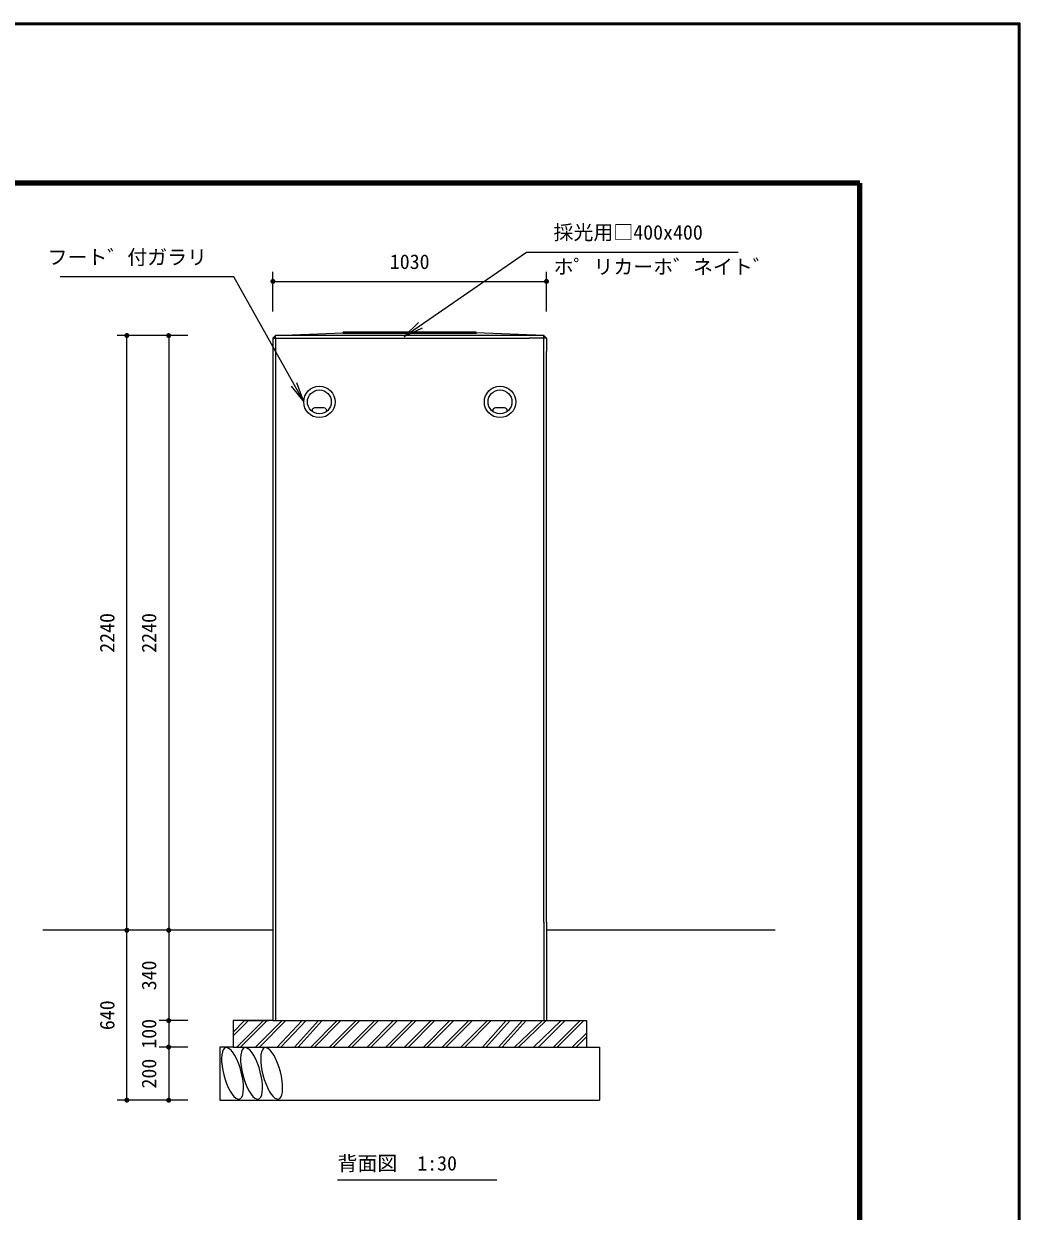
# Model space of a CAD drawing. Units: millimetres at full size, sheet at 1:30. Extents: x 0 to 12600, y 0 to 8910.
# Drawn here: x 8853 to 12600, y 4437 to 8910 of the extents above; entities that cross this region are included whole.
import ezdxf
from ezdxf.enums import TextEntityAlignment as Align

# ---------------------------------------------------------------- set-up
doc = ezdxf.new("R2010")
doc.units = ezdxf.units.MM
doc.header["$LTSCALE"] = 30
for name, color, linetype, lineweight in [('D-STR', 1, 'Continuous', 13), ('D-STR-DIM', 7, 'Continuous', 13), ('D-STR-HTXT', 7, 'Continuous', 13), ('D-STR-TXT', 7, 'Continuous', 13), ('D-TTL', 7, 'Continuous', 13)]:
    doc.layers.add(name, color=color, linetype=linetype, lineweight=lineweight)
doc.styles.add('ＭＳ ゴシック', font='')
doc.styles.get('ＭＳ ゴシック').set_extended_font_data('MS Gothic')

# ---------------------------------------------------------------- blocks, each defined once
blk = doc.blocks.new('open_arrow')
at = {"color": 0, "linetype": 'Continuous', "lineweight": -2}
blk.add_lwpolyline([(7.5, 1.25), (0, 0), (7.5, -1.25)], dxfattribs=at)
blk = doc.blocks.new('filled_dot')
at = {"color": 0, "linetype": 'Continuous', "lineweight": -2, "const_width": 1.25}
blk.add_lwpolyline([(-0.625, 0, 1), (0.625, 0, 1)], format="xyb", close=True, dxfattribs=at)

msp = doc.modelspace()

# ---------------------------------------------------------------- linework, layer by layer
at = {"layer": 'D-STR'}
for p, q in [((9800.38, 7735.61), (10055.38, 7745.61)), ((10555.38, 7748.61), (10055.38, 7748.61)), ((10055.38, 7745.61), (10055.38, 7748.61)), ((10055.38, 7745.61), (10055.38, 7743.61)), ((10055.38, 7745.61), (10555.38, 7745.61)), ((10555.38, 7743.61), (10055.38, 7743.61)), ((10555.38, 7745.61), (10555.38, 7748.61)), ((10555.38, 7745.61), (10555.38, 7743.61)), ((10810.38, 7735.61), (10555.38, 7745.61)), ((9800.38, 7735.61), (9790.38, 7725.61)), ((9790.38, 7725.61), (9790.38, 7675.61)), ((9790.38, 7725.61), (9855.38, 7725.61)), ((9800.38, 7725.61), (9800.38, 7735.61)), ((10810.38, 7735.61), (9800.38, 7735.61)), ((9800.38, 7725.61), (9800.38, 5155.61)), ((9855.38, 7725.61), (10755.38, 7725.61)), ((10745.38, 7735.61), (9865.38, 7735.61)), ((10820.38, 7725.61), (10755.38, 7725.61)), ((10810.38, 7725.61), (10810.38, 7735.61)), ((10810.38, 7735.61), (10820.38, 7725.61)), ((10810.38, 7675.61), (10810.38, 7725.61)), ((10820.38, 7725.61), (10820.38, 7675.61)), ((9790.38, 7675.61), (9790.38, 5525.61)), ((10810.38, 5525.61), (10810.38, 7675.61)), ((10820.38, 5525.61), (10820.38, 7675.61)), ((9937.98, 7453.11), (9937.98, 7449.91)), ((9982.77, 7463.11), (9947.98, 7463.11)), ((9992.77, 7453.11), (9992.77, 7449.91)), ((10617.98, 7453.11), (10617.98, 7449.91)), ((10662.77, 7463.11), (10627.98, 7463.11)), ((10672.77, 7453.11), (10672.77, 7449.91)), ((9790.38, 5525.61), (9790.38, 5155.61)), ((10810.38, 5525.61), (10810.38, 5155.61)), ((10820.38, 5525.61), (10820.38, 5155.61)), ((9790.38, 5495.61), (8924.09, 5495.61)), ((11681.66, 5495.61), (10820.38, 5495.61)), ((9790.38, 5155.61), (9640.38, 5155.61)), ((9640.38, 5097.77), (9698.22, 5155.61)), ((9640.38, 5111.91), (9684.08, 5155.61)), ((9640.38, 5155.61), (9640.38, 5055.61)), ((9654.79, 5055.61), (9754.79, 5155.61)), ((9668.93, 5055.61), (9768.93, 5155.61)), ((9677.88, 5155.61), (9775.38, 5155.61)), ((9725.5, 5055.61), (9825.5, 5155.61)), ((9739.64, 5055.61), (9839.64, 5155.61)), ((9790.38, 5155.61), (10820.38, 5155.61)), ((9806.21, 5055.61), (9901.21, 5155.61)), ((9820.35, 5055.61), (9915.35, 5155.61)), ((9871.92, 5055.61), (9961.92, 5155.61)), ((9886.06, 5055.61), (9976.06, 5155.61)), ((9932.63, 5055.61), (10032.63, 5155.61)), ((9946.77, 5055.61), (10046.77, 5155.61)), ((10003.34, 5055.61), (10103.34, 5155.61)), ((10017.48, 5055.61), (10117.48, 5155.61)), ((10074.05, 5055.61), (10174.05, 5155.61)), ((10088.19, 5055.61), (10188.19, 5155.61)), ((10144.76, 5055.61), (10244.76, 5155.61)), ((10158.91, 5055.61), (10258.91, 5155.61)), ((10215.47, 5055.61), (10315.47, 5155.61)), ((10229.62, 5055.61), (10329.62, 5155.61)), ((10286.18, 5055.61), (10386.18, 5155.61)), ((10300.33, 5055.61), (10400.33, 5155.61)), ((10356.9, 5055.61), (10456.9, 5155.61)), ((10371.04, 5055.61), (10471.04, 5155.61)), ((10427.61, 5055.61), (10527.61, 5155.61)), ((10441.75, 5055.61), (10541.75, 5155.61)), ((10498.32, 5055.61), (10598.32, 5155.61)), ((10512.46, 5055.61), (10612.46, 5155.61)), ((10579.03, 5055.61), (10669.03, 5155.61)), ((10593.17, 5055.61), (10683.17, 5155.61)), ((10639.74, 5055.61), (10729.74, 5155.61)), ((10653.88, 5055.61), (10743.88, 5155.61)), ((10700.45, 5055.61), (10805.45, 5155.61)), ((10714.59, 5055.61), (10819.59, 5155.61)), ((10771.16, 5055.61), (10876.16, 5155.61)), ((10790.3, 5055.61), (10890.3, 5155.61)), ((10820.38, 5155.61), (10970.38, 5155.61)), ((10846.87, 5055.61), (10946.87, 5155.61)), ((10861.01, 5055.61), (10961.01, 5155.61)), ((10970.38, 5155.61), (10970.38, 5055.61)), ((10917.58, 5055.61), (10970.38, 5108.41)), ((9640.38, 5055.61), (9590.38, 5055.61)), ((9590.38, 5055.61), (9590.38, 4855.61)), ((9640.38, 5055.61), (10970.38, 5055.61)), ((10931.72, 5055.61), (10970.38, 5094.26)), ((10970.38, 5055.61), (11020.38, 5055.61)), ((11020.38, 5055.61), (11020.38, 4855.61)), ((9598.21, 5026.94), (9597.23, 5014.27)), ((9597.23, 5014.27), (9597.51, 4999.84)), ((9600.42, 5037.47), (9598.21, 5026.94)), ((9603.78, 5045.55), (9600.42, 5037.47)), ((9608.2, 5050.92), (9603.78, 5045.55)), ((9613.54, 5053.42), (9608.2, 5050.92)), ((9619.64, 5052.98), (9613.54, 5053.42)), ((9626.31, 5049.61), (9619.64, 5052.98)), ((9633.36, 5043.41), (9626.31, 5049.61)), ((9640.56, 5034.57), (9633.36, 5043.41)), ((9647.7, 5023.36), (9640.56, 5034.57)), ((9654.56, 5010.12), (9647.7, 5023.36)), ((9660.94, 4995.25), (9654.56, 5010.12)), ((9669.73, 5026.94), (9668.75, 5014.27)), ((9668.75, 5014.27), (9669.03, 4999.84)), ((9671.93, 5037.47), (9669.73, 5026.94)), ((9675.3, 5045.55), (9671.93, 5037.47)), ((9679.71, 5050.92), (9675.3, 5045.55)), ((9685.05, 5053.42), (9679.71, 5050.92)), ((9691.15, 5052.98), (9685.05, 5053.42)), ((9697.83, 5049.61), (9691.15, 5052.98)), ((9704.87, 5043.41), (9697.83, 5049.61)), ((9712.07, 5034.57), (9704.87, 5043.41)), ((9719.21, 5023.36), (9712.07, 5034.57)), ((9726.08, 5010.12), (9719.21, 5023.36)), ((9732.45, 4995.25), (9726.08, 5010.12)), ((9745.49, 5026.94), (9744.51, 5014.27)), ((9744.51, 5014.27), (9744.79, 4999.84)), ((9747.69, 5037.47), (9745.49, 5026.94)), ((9751.05, 5045.55), (9747.69, 5037.47)), ((9755.47, 5050.92), (9751.05, 5045.55)), ((9760.81, 5053.42), (9755.47, 5050.92)), ((9766.91, 5052.98), (9760.81, 5053.42)), ((9773.59, 5049.61), (9766.91, 5052.98)), ((9780.63, 5043.41), (9773.59, 5049.61)), ((9787.83, 5034.57), (9780.63, 5043.41)), ((9794.97, 5023.36), (9787.83, 5034.57)), ((9801.84, 5010.12), (9794.97, 5023.36)), ((9808.21, 4995.25), (9801.84, 5010.12)), ((9597.51, 4999.84), (9599.03, 4984.09)), ((9599.03, 4984.09), (9601.76, 4967.51)), ((9601.76, 4967.51), (9605.6, 4950.6)), ((9666.63, 4979.21), (9660.94, 4995.25)), ((9671.47, 4962.47), (9666.63, 4979.21)), ((9669.03, 4999.84), (9670.55, 4984.09)), ((9670.55, 4984.09), (9673.27, 4967.51)), ((9673.27, 4967.51), (9677.11, 4950.6)), ((9738.15, 4979.21), (9732.45, 4995.25)), ((9742.99, 4962.47), (9738.15, 4979.21)), ((9744.79, 4999.84), (9746.31, 4984.09)), ((9746.31, 4984.09), (9749.03, 4967.51)), ((9749.03, 4967.51), (9752.87, 4950.6)), ((9813.91, 4979.21), (9808.21, 4995.25)), ((9818.75, 4962.47), (9813.91, 4979.21)), ((9605.6, 4950.6), (9610.44, 4933.86)), ((9610.44, 4933.86), (9616.13, 4917.82)), ((9675.31, 4945.56), (9671.47, 4962.47)), ((9678.04, 4928.98), (9675.31, 4945.56)), ((9677.11, 4950.6), (9681.95, 4933.86)), ((9679.56, 4913.23), (9678.04, 4928.98)), ((9681.95, 4933.86), (9687.65, 4917.82)), ((9746.83, 4945.56), (9742.99, 4962.47)), ((9749.55, 4928.98), (9746.83, 4945.56)), ((9751.08, 4913.23), (9749.55, 4928.98)), ((9752.87, 4950.6), (9757.71, 4933.86)), ((9757.71, 4933.86), (9763.41, 4917.82)), ((9822.59, 4945.56), (9818.75, 4962.47)), ((9825.31, 4928.98), (9822.59, 4945.56)), ((9826.83, 4913.23), (9825.31, 4928.98)), ((9616.13, 4917.82), (9622.51, 4902.95)), ((9622.51, 4902.95), (9629.37, 4889.71)), ((9629.37, 4889.71), (9636.51, 4878.5)), ((9636.51, 4878.5), (9643.71, 4869.66)), ((9673.29, 4867.52), (9676.65, 4875.6)), ((9676.65, 4875.6), (9678.86, 4886.13)), ((9678.86, 4886.13), (9679.84, 4898.8)), ((9679.84, 4898.8), (9679.56, 4913.23)), ((9687.65, 4917.82), (9694.02, 4902.95)), ((9694.02, 4902.95), (9700.89, 4889.71)), ((9700.89, 4889.71), (9708.03, 4878.5)), ((9708.03, 4878.5), (9715.23, 4869.66)), ((9744.81, 4867.52), (9748.17, 4875.6)), ((9748.17, 4875.6), (9750.37, 4886.13)), ((9750.37, 4886.13), (9751.35, 4898.8)), ((9751.35, 4898.8), (9751.08, 4913.23)), ((9763.41, 4917.82), (9769.78, 4902.95)), ((9769.78, 4902.95), (9776.65, 4889.71)), ((9776.65, 4889.71), (9783.79, 4878.5)), ((9783.79, 4878.5), (9790.99, 4869.66)), ((9820.57, 4867.52), (9823.93, 4875.6)), ((9823.93, 4875.6), (9826.13, 4886.13)), ((9826.13, 4886.13), (9827.11, 4898.8)), ((9827.11, 4898.8), (9826.83, 4913.23)), ((9590.38, 4855.61), (11020.38, 4855.61)), ((9643.71, 4869.66), (9650.76, 4863.46)), ((9650.76, 4863.46), (9657.43, 4860.09)), ((9657.43, 4860.09), (9663.53, 4859.65)), ((9663.53, 4859.65), (9668.87, 4862.15)), ((9668.87, 4862.15), (9673.29, 4867.52)), ((9715.23, 4869.66), (9722.28, 4863.46)), ((9722.28, 4863.46), (9728.95, 4860.09)), ((9728.95, 4860.09), (9735.05, 4859.65)), ((9735.05, 4859.65), (9740.39, 4862.15)), ((9740.39, 4862.15), (9744.81, 4867.52)), ((9790.99, 4869.66), (9798.03, 4863.46)), ((9798.03, 4863.46), (9804.71, 4860.09)), ((9804.71, 4860.09), (9810.81, 4859.65)), ((9810.81, 4859.65), (9816.15, 4862.15)), ((9816.15, 4862.15), (9820.57, 4867.52))]:
    msp.add_line(p, q, dxfattribs=at)
for centre, radius in [((9965.38, 7485.61), 59), ((9965.38, 7485.61), 45), ((10645.38, 7485.61), 59), ((10645.38, 7485.61), 45)]:
    msp.add_circle(centre, radius, dxfattribs=at)
for centre, start, end in [((9947.98, 7453.11), 90, 180), ((9982.77, 7453.11), 0, 90), ((10627.98, 7453.11), 90, 180), ((10662.77, 7453.11), 0, 90)]:
    msp.add_arc(centre, 10, start, end, dxfattribs=at)
at = {"layer": 'D-STR-DIM'}
for p, q in [((9790.38, 7826.61), (9790.38, 7975.62)), ((10820.38, 7826.61), (10820.38, 7975.62)), ((9790.38, 7939.62), (10820.38, 7939.62)), ((9470.1, 7735.61), (9204.6, 7735.61)), ((9240.6, 5495.61), (9240.6, 7735.61)), ((9470.1, 7735.61), (9362.1, 7735.61)), ((9398.1, 7735.61), (9398.1, 5495.61)), ((9470.1, 5495.61), (9204.6, 5495.61)), ((9470.1, 5495.61), (9204.6, 5495.61)), ((9240.6, 4855.61), (9240.6, 5495.61)), ((9470.1, 5495.61), (9362.1, 5495.61)), ((9470.1, 5495.61), (9362.1, 5495.61)), ((9398.1, 5495.61), (9398.1, 5155.61)), ((9470.1, 5155.61), (9362.1, 5155.61)), ((9470.1, 5155.61), (9362.1, 5155.61)), ((9398.1, 5155.61), (9398.1, 5055.61)), ((9470.1, 5055.61), (9362.1, 5055.61)), ((9470.1, 5055.61), (9362.1, 5055.61)), ((9398.1, 5055.61), (9398.1, 4855.61)), ((9470.1, 4855.61), (9204.6, 4855.61)), ((9470.1, 4855.61), (9362.1, 4855.61))]:
    msp.add_line(p, q, dxfattribs=at)
at = {"layer": 'D-STR-HTXT'}
for points in [[(10284.37, 7732.33), (10745.3, 8050.15), (10820.3, 8050.15), (11542.12, 8050.15)], [(9906.38, 7485.61), (9643.98, 7956.49), (9568.98, 7956.49), (8989.54, 7956.49)]]:
    msp.add_lwpolyline(points, dxfattribs=at)
at = {"layer": 'D-STR-TXT'}
msp.add_line((10033.74, 4555.44), (10633.74, 4555.44), dxfattribs=at)
at = {"layer": 'D-TTL', "color": 2, "lineweight": 140}
for p, q in [((12000, 8310), (600, 8310)), ((12000, 600), (12000, 8310))]:
    msp.add_line(p, q, dxfattribs=at)
at = {"layer": 'D-TTL', "color": 2, "lineweight": 50}
msp.add_lwpolyline([(0, 0), (12600, 0), (12600, 8910), (0, 8910)], close=True, dxfattribs=at)

# ---------------------------------------------------------------- block references
at = {"layer": 'D-STR-DIM', "xscale": 7.5, "yscale": 7.5}
msp.add_blockref('filled_dot', (9790.38, 7939.62), dxfattribs=at)
for p, rotation in [((10820.38, 7939.62), 180), ((9240.6, 7735.61), 270), ((9398.1, 7735.61), 270), ((9240.6, 5495.61), 270), ((9240.6, 5495.61), 90), ((9398.1, 5495.61), 90), ((9398.1, 5495.61), 270), ((9398.1, 5155.61), 90), ((9398.1, 5155.61), 270), ((9398.1, 5055.61), 90), ((9398.1, 5055.61), 270), ((9240.6, 4855.61), 90), ((9398.1, 4855.61), 90)]:
    msp.add_blockref('filled_dot', p, dxfattribs=dict(at, rotation=rotation))
at = {"layer": 'D-STR-HTXT', "xscale": 10, "yscale": 10}
for p, rotation in [((10284.37, 7732.33), 34.6), ((9906.38, 7485.61), 119.1)]:
    msp.add_blockref('open_arrow', p, dxfattribs=dict(at, rotation=rotation))

# ---------------------------------------------------------------- texts
at = {"layer": 'D-STR-DIM', "style": 'ＭＳ ゴシック'}
msp.add_text('1030', height=54.99, dxfattribs=at).set_placement((10305.38, 8041.25), align=Align.TOP_CENTER)
for s, p in [('2240', (9138.97, 6615.61)), ('2240', (9296.47, 6615.61)), ('340', (9296.47, 5325.61)), ('640', (9138.97, 5175.61)), ('100', (9296.47, 5105.61)), ('200', (9296.47, 4955.61))]:
    msp.add_text(s, height=54.99, rotation=90, dxfattribs=at).set_placement(p, align=Align.TOP_CENTER)
at = {"layer": 'D-STR-HTXT', "style": 'ＭＳ ゴシック'}
for s, p in [('採光用□400x400', (10846.93, 8151.79)), ('ホ゜リカーホ゛ネイト゛', (10846.93, 8022.27))]:
    msp.add_text(s, height=54.99, dxfattribs=at).set_placement(p, align=Align.TOP_LEFT)
msp.add_text('フート゛付ガラリ', height=54.99, dxfattribs=at).set_placement((9542.35, 8058.12), align=Align.TOP_RIGHT)
at = {"layer": 'D-STR-TXT', "style": 'ＭＳ ゴシック'}
msp.add_text('背面図\u30001:30', height=54.99, dxfattribs=at).set_placement((10033.74, 4645.44), align=Align.TOP_LEFT)

doc.saveas('drawing.dxf')
